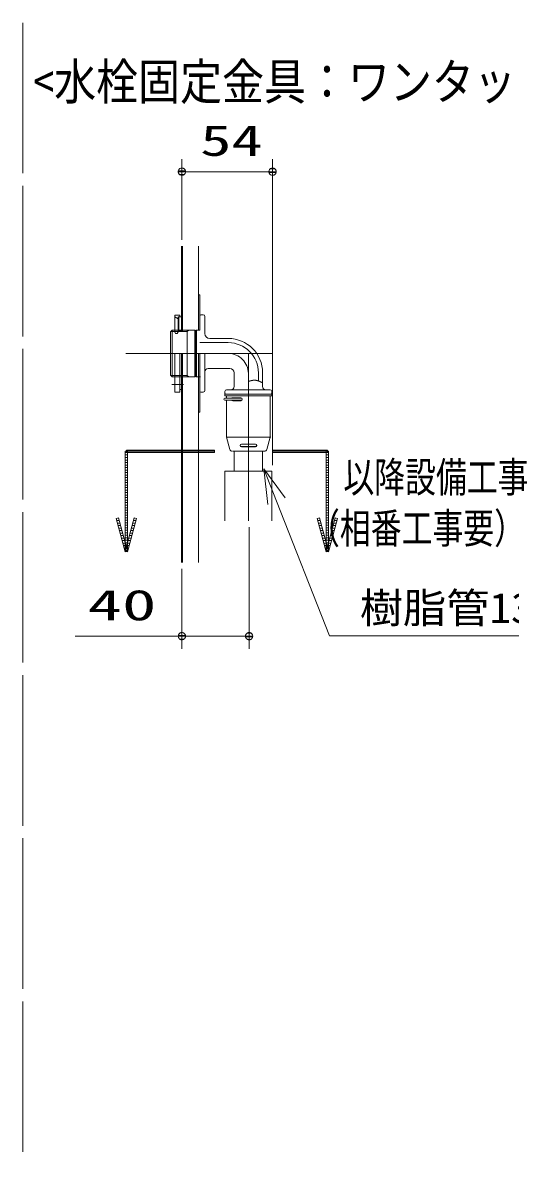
# Model space of a CAD drawing. Units: millimetres on the paper. Extents: x -305 to 305, y -152 to 152.
# Drawn here: x -88.3 to -49.5, y -48.3 to 42.5 of the extents above; entities that cross this region are included whole.
import ezdxf
from ezdxf.enums import TextEntityAlignment as Align

# ---------------------------------------------------------------- set-up
doc = ezdxf.new("R2010")
doc.units = ezdxf.units.MM
doc.linetypes.add('LONG_CHAIN', pattern=[21, 18, -1, 1, -1])
doc.linetypes.add('LONG_DASHED2', pattern=[13, 12, -1])
doc.layers.add('0-1_RV', color=7, linetype='Continuous', lineweight=9)
doc.layers.add('0-2_0', color=7, linetype='Continuous', lineweight=9)
doc.styles.add('ＭＳ ゴシック', font='')
doc.styles.get('ＭＳ ゴシック').set_extended_font_data('MS Gothic')

# ---------------------------------------------------------------- blocks, each defined once
blk = doc.blocks.new('_DOTSMALL')
at = {"layer": '0-2_0'}
for p, q in [((0.0746, 0.1), (-0.0746, 0.1)), ((0.1223, -0.0248), (-0.1223, -0.0248))]:
    blk.add_line(p, q, dxfattribs=at)
for points in [[(0.125, 0), (0.124, 0.0157), (0.1211, 0.0311), (0.1162, 0.046), (0.1095, 0.0602), (0.1011, 0.0735), (0.0911, 0.0856), (0.0797, 0.0963), (0.067, 0.1055), (0.0532, 0.1131), (0.0386, 0.1189), (0.0234, 0.1228), (0.0078, 0.1248), (-0.0078, 0.1248), (-0.0234, 0.1228), (-0.0386, 0.1189), (-0.0532, 0.1131), (-0.067, 0.1055), (-0.0797, 0.0963), (-0.0911, 0.0856), (-0.1011, 0.0735), (-0.1095, 0.0602), (-0.1162, 0.046), (-0.1211, 0.0311), (-0.124, 0.0157), (-0.125, 0), (0, 0)], [(-0.125, 0), (-0.124, -0.0157), (-0.1211, -0.0311), (-0.1162, -0.046), (-0.1095, -0.0602), (-0.1011, -0.0735), (-0.0911, -0.0856), (-0.0797, -0.0963), (-0.067, -0.1055), (-0.0532, -0.1131), (-0.0386, -0.1189), (-0.0234, -0.1228), (-0.0078, -0.1248), (0.0078, -0.1248), (0.0234, -0.1228), (0.0386, -0.1189), (0.0532, -0.1131), (0.067, -0.1055), (0.0797, -0.0963), (0.0911, -0.0856), (0.1011, -0.0735), (0.1095, -0.0602), (0.1162, -0.046), (0.1211, -0.0311), (0.124, -0.0157), (0.125, 0), (0, 0)]]:
    blk.add_lwpolyline(points, close=True, dxfattribs=at)
blk = doc.blocks.new('_OPEN30')
at = {"layer": '0-2_0'}
blk.add_line((0, 0), (-1, 0), dxfattribs=at)
blk.add_lwpolyline([(-1, 0.2679), (0, 0), (-1, -0.2679)], dxfattribs=at)

msp = doc.modelspace()

# ---------------------------------------------------------------- linework, layer by layer
at = {"layer": '0-1_RV', "linetype": 'LONG_DASHED2'}
msp.add_line((-88.309, 42.475), (-88.309, -48.269), dxfattribs=at)
at = {"layer": '0-1_RV'}
for p, q in [((-75.626, 25.17), (-75.626, 31.606)), ((-68.399, 7.224), (-68.399, 31.606)), ((-75.626, 30.606), (-68.399, 30.606)), ((-75.659, 24.67), (-75.659, 17.844)), ((-75.566, 24.67), (-75.566, 17.844)), ((-74.299, 24.67), (-74.299, 17.977)), ((-74.299, 20.777), (-74.193, 20.777)), ((-74.193, 20.777), (-74.193, 17.977)), ((-76.193, 19.177), (-76.193, 17.844)), ((-76.193, 19.177), (-75.793, 19.177)), ((-75.793, 19.177), (-75.793, 19.044)), ((-74.126, 19.198), (-73.926, 19.198)), ((-73.793, 17.711), (-73.793, 19.064)), ((-75.926, 18.877), (-76.193, 19.044)), ((-75.926, 19.044), (-75.926, 17.844)), ((-75.926, 19.044), (-75.659, 19.044)), ((-75.859, 19.044), (-75.859, 17.977)), ((-76.399, 17.977), (-76.533, 17.844)), ((-76.533, 14.377), (-76.533, 17.844)), ((-75.199, 17.869), (-76.508, 17.869)), ((-76.399, 14.244), (-76.399, 17.977)), ((-74.599, 17.977), (-76.399, 17.977)), ((-76.193, 17.844), (-76.126, 17.711)), ((-76.126, 17.711), (-75.993, 17.711)), ((-75.993, 17.711), (-75.926, 17.844)), ((-75.926, 17.911), (-75.659, 17.911)), ((-75.199, 14.244), (-75.199, 17.977)), ((-75.199, 17.869), (-75.012, 17.977)), ((-74.599, 17.977), (-74.599, 14.244)), ((-74.533, 17.911), (-74.599, 17.977)), ((-74.533, 17.911), (-74.466, 17.977)), ((-74.533, 14.311), (-74.533, 17.911)), ((-74.466, 17.977), (-74.466, 14.244)), ((-74.193, 17.977), (-74.466, 17.977)), ((-73.393, 17.311), (-71.926, 17.311)), ((-74.193, 16.977), (-71.926, 16.977)), ((-76.193, 16.111), (-76.193, 13.044)), ((-75.793, 16.111), (-75.793, 13.044)), ((-75.659, 16.111), (-75.659, -0.551)), ((-75.566, 16.111), (-75.566, -0.551)), ((-74.299, 16.111), (-74.299, -0.551)), ((-74.193, 16.111), (-74.193, 11.444)), ((-73.793, 13.177), (-73.793, 16.111)), ((-73.526, 14.911), (-71.793, 14.911)), ((-71.459, 13.484), (-71.459, 14.577)), ((-69.526, 13.928), (-69.526, 14.577)), ((-69.193, 13.484), (-69.193, 14.577)), ((-76.399, 14.244), (-76.533, 14.377)), ((-75.199, 14.352), (-76.508, 14.352)), ((-74.599, 14.244), (-76.399, 14.244)), ((-75.199, 14.352), (-75.012, 14.244)), ((-74.533, 14.311), (-74.599, 14.244)), ((-74.533, 14.311), (-74.466, 14.244)), ((-74.133, 14.244), (-74.466, 14.244)), ((-76.193, 13.044), (-75.793, 13.044)), ((-75.793, 13.244), (-75.659, 13.244)), ((-74.126, 13.044), (-73.926, 13.044)), ((-72.193, 12.924), (-72.193, 13.084)), ((-72.193, 12.924), (-72.153, 12.884)), ((-72.193, 12.751), (-72.193, 12.884)), ((-72.193, 12.884), (-68.459, 12.884)), ((-72.193, 12.751), (-68.459, 12.751)), ((-72.059, 13.217), (-68.593, 13.217)), ((-68.459, 12.924), (-68.499, 12.884)), ((-68.459, 12.924), (-68.459, 13.084)), ((-68.459, 12.751), (-68.459, 12.884)), ((-70.856, 12.544), (-72.206, 12.544)), ((-70.856, 12.384), (-72.206, 12.384)), ((-72.059, 12.544), (-72.059, 12.684)), ((-72.059, 9.453), (-72.059, 12.384)), ((-70.936, 12.577), (-71.563, 12.577)), ((-70.936, 12.351), (-71.563, 12.351)), ((-68.593, 9.453), (-68.593, 12.684)), ((-74.299, 11.444), (-74.193, 11.444)), ((-71.796, 8.472), (-72.059, 9.453)), ((-72.059, 9.453), (-68.533, 9.453)), ((-68.855, 8.472), (-68.593, 9.453)), ((-79.96, 8.224), (-80.14, 8.224)), ((-73.033, 8.334), (-80.05, 8.334)), ((-73.033, 8.334), (-80.05, 8.334)), ((-71.543, 8.324), (-70.266, 8.324)), ((-71.459, 6.724), (-71.459, 8.324)), ((-69.769, 8.897), (-70.883, 8.897)), ((-69.769, 8.713), (-70.883, 8.713)), ((-69.769, 8.678), (-70.883, 8.678)), ((-68.989, 8.324), (-70.266, 8.324)), ((-69.193, 6.724), (-69.193, 8.324)), ((-64.03, 8.334), (-68.415, 8.334)), ((-64.03, 8.334), (-68.415, 8.334)), ((-63.94, 8.224), (-64.12, 8.224)), ((-79.96, 8.024), (-80.14, 8.024)), ((-79.96, 7.824), (-80.14, 7.824)), ((-79.96, 7.624), (-80.14, 7.624)), ((-79.96, 7.424), (-80.14, 7.424)), ((-63.94, 8.024), (-64.12, 8.024)), ((-63.94, 7.824), (-64.12, 7.824)), ((-63.94, 7.624), (-64.12, 7.624)), ((-63.94, 7.424), (-64.12, 7.424)), ((-79.96, 7.224), (-80.14, 7.224)), ((-79.96, 7.024), (-80.14, 7.024)), ((-79.96, 6.824), (-80.14, 6.824)), ((-79.96, 6.624), (-80.14, 6.624)), ((-79.96, 6.424), (-80.14, 6.424)), ((-72.193, 2.777), (-72.193, 6.724)), ((-72.193, 6.724), (-68.459, 6.724)), ((-68.459, 2.777), (-68.459, 6.724)), ((-63.94, 7.224), (-64.12, 7.224)), ((-63.94, 7.024), (-64.12, 7.024)), ((-63.94, 6.824), (-64.12, 6.824)), ((-63.94, 6.624), (-64.12, 6.624)), ((-63.94, 6.424), (-64.12, 6.424)), ((-79.96, 6.224), (-80.14, 6.224)), ((-79.96, 6.024), (-80.14, 6.024)), ((-79.96, 5.824), (-80.14, 5.824)), ((-79.96, 5.624), (-80.14, 5.624)), ((-63.94, 6.224), (-64.12, 6.224)), ((-63.94, 6.024), (-64.12, 6.024)), ((-63.94, 5.824), (-64.12, 5.824)), ((-63.94, 5.624), (-64.12, 5.624)), ((-79.96, 5.424), (-80.14, 5.424)), ((-79.96, 5.224), (-80.14, 5.224)), ((-79.96, 5.024), (-80.14, 5.024)), ((-79.96, 4.824), (-80.14, 4.824)), ((-79.96, 4.624), (-80.14, 4.624)), ((-63.94, 5.424), (-64.12, 5.424)), ((-63.94, 5.224), (-64.12, 5.224)), ((-63.94, 5.024), (-64.12, 5.024)), ((-63.94, 4.824), (-64.12, 4.824)), ((-63.94, 4.624), (-64.12, 4.624)), ((-79.96, 4.424), (-80.14, 4.424)), ((-79.96, 4.224), (-80.14, 4.224)), ((-79.96, 4.024), (-80.14, 4.024)), ((-79.96, 3.824), (-80.14, 3.824)), ((-63.94, 4.424), (-64.12, 4.424)), ((-63.94, 4.224), (-64.12, 4.224)), ((-63.94, 4.024), (-64.12, 4.024)), ((-63.94, 3.824), (-64.12, 3.824)), ((-80.621, 2.801), (-80.807, 2.801)), ((-80.675, 3.001), (-80.728, 3.001)), ((-80.675, 3.001), (-80.728, 3.001)), ((-79.96, 3.624), (-80.14, 3.624)), ((-79.96, 3.424), (-80.14, 3.424)), ((-79.96, 3.224), (-80.14, 3.224)), ((-79.96, 3.024), (-80.14, 3.024)), ((-79.96, 2.824), (-80.14, 2.824)), ((-79.294, 2.801), (-79.48, 2.801)), ((-79.373, 3.001), (-79.426, 3.001)), ((-79.373, 3.001), (-79.426, 3.001)), ((-64.601, 2.801), (-64.787, 2.801)), ((-64.654, 3.001), (-64.707, 3.001)), ((-64.654, 3.001), (-64.707, 3.001)), ((-63.94, 3.624), (-64.12, 3.624)), ((-63.94, 3.424), (-64.12, 3.424)), ((-63.94, 3.224), (-64.12, 3.224)), ((-63.94, 3.024), (-64.12, 3.024)), ((-63.94, 2.824), (-64.12, 2.824)), ((-63.273, 2.801), (-63.46, 2.801)), ((-63.353, 3.001), (-63.406, 3.001)), ((-63.353, 3.001), (-63.406, 3.001)), ((-80.567, 2.601), (-80.754, 2.601)), ((-80.514, 2.401), (-80.7, 2.401)), ((-80.46, 2.201), (-80.647, 2.201)), ((-80.407, 2.001), (-80.593, 2.001)), ((-79.96, 2.624), (-80.14, 2.624)), ((-79.96, 2.424), (-80.14, 2.424)), ((-79.96, 2.224), (-80.14, 2.224)), ((-79.96, 2.024), (-80.14, 2.024)), ((-79.96, 1.824), (-80.14, 1.824)), ((-79.508, 2.001), (-79.694, 2.001)), ((-79.454, 2.201), (-79.641, 2.201)), ((-79.401, 2.401), (-79.587, 2.401)), ((-79.347, 2.601), (-79.534, 2.601)), ((-70.266, 2.277), (-70.266, -7.419)), ((-64.547, 2.601), (-64.733, 2.601)), ((-64.493, 2.401), (-64.68, 2.401)), ((-64.44, 2.201), (-64.626, 2.201)), ((-64.386, 2.001), (-64.573, 2.001)), ((-63.94, 2.624), (-64.12, 2.624)), ((-63.94, 2.424), (-64.12, 2.424)), ((-63.94, 2.224), (-64.12, 2.224)), ((-63.94, 2.024), (-64.12, 2.024)), ((-63.94, 1.824), (-64.12, 1.824)), ((-63.488, 2.001), (-63.674, 2.001)), ((-63.434, 2.201), (-63.62, 2.201)), ((-63.381, 2.401), (-63.567, 2.401)), ((-63.327, 2.601), (-63.513, 2.601)), ((-80.353, 1.801), (-80.539, 1.801)), ((-80.299, 1.601), (-80.486, 1.601)), ((-80.246, 1.401), (-80.432, 1.401)), ((-80.192, 1.201), (-80.379, 1.201)), ((-80.139, 1.001), (-80.325, 1.001)), ((-79.96, 1.624), (-80.14, 1.624)), ((-79.96, 1.424), (-80.14, 1.424)), ((-79.96, 1.224), (-80.14, 1.224)), ((-79.96, 1.024), (-80.14, 1.024)), ((-79.776, 1.001), (-79.962, 1.001)), ((-79.722, 1.201), (-79.909, 1.201)), ((-79.669, 1.401), (-79.855, 1.401)), ((-79.615, 1.601), (-79.802, 1.601)), ((-79.562, 1.801), (-79.748, 1.801)), ((-64.333, 1.801), (-64.519, 1.801)), ((-64.279, 1.601), (-64.465, 1.601)), ((-64.225, 1.401), (-64.412, 1.401)), ((-64.172, 1.201), (-64.358, 1.201)), ((-64.118, 1.001), (-64.305, 1.001)), ((-63.94, 1.624), (-64.12, 1.624)), ((-63.94, 1.424), (-64.12, 1.424)), ((-63.94, 1.224), (-64.12, 1.224)), ((-63.94, 1.024), (-64.12, 1.024)), ((-63.756, 1.001), (-63.942, 1.001)), ((-63.702, 1.201), (-63.888, 1.201)), ((-63.648, 1.401), (-63.835, 1.401)), ((-63.595, 1.601), (-63.781, 1.601)), ((-63.541, 1.801), (-63.728, 1.801)), ((-80.085, 0.801), (-80.271, 0.801)), ((-80.031, 0.601), (-80.218, 0.601)), ((-79.978, 0.401), (-80.164, 0.401)), ((-79.96, 0.824), (-80.14, 0.824)), ((-79.96, 0.624), (-80.14, 0.624)), ((-79.96, 0.424), (-80.14, 0.424)), ((-79.937, 0.401), (-80.123, 0.401)), ((-79.883, 0.601), (-80.07, 0.601)), ((-79.83, 0.801), (-80.016, 0.801)), ((-64.065, 0.801), (-64.251, 0.801)), ((-64.011, 0.601), (-64.197, 0.601)), ((-63.958, 0.401), (-64.144, 0.401)), ((-63.94, 0.824), (-64.12, 0.824)), ((-63.94, 0.624), (-64.12, 0.624)), ((-63.94, 0.424), (-64.12, 0.424)), ((-63.916, 0.401), (-64.103, 0.401)), ((-63.863, 0.601), (-64.049, 0.601)), ((-63.809, 0.801), (-63.996, 0.801)), ((-75.626, -1.051), (-75.626, -7.419)), ((-75.626, -6.419), (-84.137, -6.419)), ((-70.266, -6.419), (-75.626, -6.419)), ((-73.306, -6.419), (-70.986, -6.419))]:
    msp.add_line(p, q, dxfattribs=at)
at = {"layer": '0-1_RV', "linetype": 'LONG_CHAIN'}
for p, q in [((-80.094, 16.111), (-74.073, 16.111)), ((-77.555, 16.111), (-71.926, 16.111)), ((-77.555, 16.111), (-71.926, 16.111)), ((-77.555, 16.111), (-71.926, 16.111)), ((-76.559, 16.111), (-68.365, 16.111)), ((-70.326, 16.111), (-70.326, 2.777)), ((-70.326, 16.111), (-70.326, 2.777)), ((-76.426, 13.644), (-75.493, 13.644)), ((-76.426, 13.644), (-75.493, 13.644)), ((-70.326, 7.823), (-70.326, 14.511)), ((-70.326, 7.823), (-70.326, 14.511)), ((-70.326, 7.823), (-70.326, 14.511))]:
    msp.add_line(p, q, dxfattribs=at)
at = {"layer": '0-1_RV'}
for points in [[(-70.326, 13.884), (-70.321, 13.885), (-70.316, 13.887), (-70.311, 13.889), (-70.306, 13.89), (-70.301, 13.892), (-70.297, 13.893), (-70.292, 13.895), (-70.287, 13.897), (-70.282, 13.898), (-70.277, 13.9), (-70.272, 13.901), (-70.267, 13.903), (-70.262, 13.904), (-70.257, 13.906), (-70.252, 13.907), (-70.247, 13.909), (-70.242, 13.911), (-70.237, 13.912), (-70.232, 13.914), (-70.228, 13.915), (-70.223, 13.917), (-70.218, 13.918), (-70.213, 13.919), (-70.208, 13.921), (-70.203, 13.922), (-70.198, 13.924), (-70.193, 13.925), (-70.188, 13.927), (-70.183, 13.928), (-70.178, 13.93), (-70.173, 13.931), (-70.168, 13.932), (-70.163, 13.934), (-70.158, 13.935), (-70.153, 13.936), (-70.148, 13.938), (-70.143, 13.939), (-70.138, 13.94), (-70.133, 13.942)], [(-70.133, 13.942), (-70.128, 13.943), (-70.123, 13.944), (-70.118, 13.945), (-70.113, 13.947), (-70.108, 13.948), (-70.103, 13.949), (-70.098, 13.95), (-70.093, 13.951), (-70.088, 13.953), (-70.083, 13.954), (-70.078, 13.955), (-70.073, 13.956), (-70.068, 13.957), (-70.063, 13.958), (-70.058, 13.959), (-70.053, 13.96), (-70.047, 13.961), (-70.042, 13.962), (-70.037, 13.963), (-70.032, 13.964), (-70.027, 13.965), (-70.022, 13.966), (-70.017, 13.967), (-70.012, 13.968), (-70.007, 13.969), (-70.002, 13.969), (-69.997, 13.97), (-69.992, 13.971), (-69.986, 13.972), (-69.981, 13.973), (-69.976, 13.973), (-69.971, 13.974), (-69.966, 13.975), (-69.961, 13.975), (-69.956, 13.976), (-69.951, 13.977), (-69.945, 13.977), (-69.94, 13.978), (-69.935, 13.978)], [(-69.935, 13.978), (-69.93, 13.979), (-69.925, 13.979), (-69.92, 13.98), (-69.915, 13.98), (-69.909, 13.981), (-69.904, 13.981), (-69.899, 13.981), (-69.894, 13.982), (-69.889, 13.982), (-69.884, 13.982), (-69.879, 13.983), (-69.873, 13.983), (-69.868, 13.983), (-69.863, 13.983), (-69.858, 13.983), (-69.853, 13.983), (-69.848, 13.983), (-69.842, 13.983), (-69.837, 13.983), (-69.832, 13.983), (-69.827, 13.983), (-69.822, 13.983), (-69.817, 13.983), (-69.811, 13.983), (-69.806, 13.983), (-69.801, 13.983), (-69.796, 13.982), (-69.791, 13.982), (-69.786, 13.982), (-69.78, 13.981), (-69.775, 13.981), (-69.77, 13.981), (-69.765, 13.98), (-69.76, 13.98), (-69.755, 13.979), (-69.75, 13.979), (-69.744, 13.978), (-69.739, 13.977), (-69.734, 13.977)], [(-69.734, 13.977), (-69.729, 13.976), (-69.724, 13.976), (-69.719, 13.975), (-69.714, 13.974), (-69.709, 13.973), (-69.703, 13.973), (-69.698, 13.972), (-69.693, 13.971), (-69.688, 13.97), (-69.683, 13.969), (-69.678, 13.968), (-69.673, 13.967), (-69.668, 13.966), (-69.663, 13.965), (-69.658, 13.964), (-69.653, 13.963), (-69.648, 13.962), (-69.643, 13.961), (-69.637, 13.96), (-69.632, 13.959), (-69.627, 13.958), (-69.622, 13.956), (-69.617, 13.955), (-69.612, 13.954), (-69.607, 13.953), (-69.602, 13.951), (-69.597, 13.95), (-69.592, 13.949), (-69.587, 13.947), (-69.582, 13.946), (-69.577, 13.945), (-69.572, 13.943), (-69.567, 13.942), (-69.563, 13.94), (-69.558, 13.939), (-69.553, 13.937), (-69.548, 13.936), (-69.543, 13.934), (-69.538, 13.933)], [(-69.538, 13.933), (-69.533, 13.931), (-69.528, 13.929), (-69.523, 13.928), (-69.518, 13.926), (-69.513, 13.924), (-69.508, 13.923), (-69.504, 13.921), (-69.499, 13.919), (-69.494, 13.918), (-69.489, 13.916), (-69.484, 13.914), (-69.479, 13.912), (-69.475, 13.91), (-69.47, 13.909), (-69.465, 13.907), (-69.46, 13.905), (-69.455, 13.903), (-69.45, 13.901), (-69.446, 13.899), (-69.441, 13.897), (-69.436, 13.895), (-69.431, 13.893), (-69.427, 13.891), (-69.422, 13.889), (-69.417, 13.887), (-69.412, 13.885), (-69.408, 13.883), (-69.403, 13.881), (-69.398, 13.879), (-69.393, 13.877), (-69.389, 13.875), (-69.384, 13.872), (-69.379, 13.87), (-69.375, 13.868), (-69.37, 13.866), (-69.365, 13.864), (-69.361, 13.862), (-69.356, 13.859), (-69.351, 13.857)], [(-69.351, 13.857), (-69.347, 13.855), (-69.342, 13.853), (-69.337, 13.85), (-69.333, 13.848), (-69.328, 13.846), (-69.324, 13.843), (-69.319, 13.841), (-69.314, 13.839), (-69.31, 13.836), (-69.305, 13.834), (-69.301, 13.831), (-69.296, 13.829), (-69.291, 13.827), (-69.287, 13.824), (-69.282, 13.822), (-69.278, 13.819), (-69.273, 13.817), (-69.269, 13.814), (-69.264, 13.812), (-69.26, 13.809), (-69.255, 13.807), (-69.251, 13.804), (-69.246, 13.802), (-69.242, 13.799), (-69.237, 13.797), (-69.233, 13.794), (-69.228, 13.792), (-69.224, 13.789), (-69.219, 13.786), (-69.215, 13.784), (-69.21, 13.781), (-69.206, 13.778), (-69.201, 13.776), (-69.197, 13.773), (-69.193, 13.77)], [(-48.052, -6.402), (-63.859, -6.402), (-68.078, 4.339)]]:
    msp.add_lwpolyline(points, dxfattribs=at)
for points in [[(-80.14, 8.324), (-80.14, 0.324), (-79.96, 0.324), (-79.96, 8.324)], [(-80.05, 8.234), (-73.033, 8.234), (-73.033, 8.414), (-80.05, 8.414)], [(-68.415, 8.234), (-64.03, 8.234), (-64.03, 8.414), (-68.415, 8.414)], [(-64.12, 8.324), (-64.12, 0.324), (-63.94, 0.324), (-63.94, 8.324)], [(-80.852, 2.967), (-80.137, 0.301), (-79.964, 0.347), (-80.678, 3.014)], [(-79.423, 3.014), (-80.137, 0.347), (-79.964, 0.301), (-79.249, 2.967)], [(-64.832, 2.967), (-64.117, 0.301), (-63.943, 0.347), (-64.658, 3.014)], [(-63.403, 3.014), (-64.117, 0.347), (-63.943, 0.301), (-63.229, 2.967)]]:
    msp.add_lwpolyline(points, close=True, dxfattribs=at)
for centre, radius, start, end in [((-74.126, 19.131), 0.0667, 90, 180), ((-74.126, 19.131), 0.0667, 90, 180), ((-73.926, 19.064), 0.133, 0, 90), ((-73.393, 17.711), 0.4, 180, 270), ((-71.926, 14.577), 2.733, 0, 90), ((-71.926, 14.577), 2.4, 0, 90), ((-73.526, 14.644), 0.267, 90, 180), ((-71.793, 14.577), 0.333, 0, 90), ((-74.126, 13.111), 0.0667, 180, 270), ((-73.926, 13.177), 0.133, 270, 0), ((-72.059, 13.084), 0.133, 90, 180), ((-72.126, 12.684), 0.0667, 0, 90), ((-72.126, 12.684), 0.0667, 0, 90), ((-71.726, 13.484), 0.267, 270, 0), ((-68.926, 13.484), 0.267, 180, 270), ((-68.593, 13.084), 0.133, 0, 90), ((-68.526, 12.684), 0.0667, 90, 180), ((-72.206, 12.464), 0.08, 90, 270), ((-71.563, 12.464), 0.113, 90, 135.09913), ((-71.563, 12.464), 0.113, 90, 135.09913), ((-71.563, 12.464), 0.113, 224.90087, 270), ((-71.563, 12.464), 0.113, 224.90087, 270), ((-71.491, 12.464), 0.113, 90, 135.09913), ((-71.491, 12.464), 0.113, 90, 135.09913), ((-71.491, 12.464), 0.113, 224.90087, 270), ((-71.491, 12.464), 0.113, 224.90087, 270), ((-70.936, 12.464), 0.113, 270, 90), ((-70.936, 12.464), 0.113, 270, 90), ((-71.603, 8.524), 0.2, 195, 270.00006), ((-70.883, 8.788), 0.11, 90, 270), ((-70.883, 8.788), 0.11, 90, 270), ((-70.883, 8.822), 0.11, 189.06862, 270), ((-70.883, 8.822), 0.11, 189.06862, 270), ((-69.769, 8.788), 0.11, 270, 90), ((-69.769, 8.788), 0.11, 270, 90), ((-69.769, 8.822), 0.11, 270, 350.93138), ((-69.769, 8.822), 0.11, 270, 350.93138), ((-69.049, 8.524), 0.2, 269.99994, 345)]:
    msp.add_arc(centre, radius, start, end, dxfattribs=at)
at = {"layer": '0-1_RV', "linetype": 'LONG_CHAIN'}
msp.add_arc((-71.926, 14.511), 1.6, 0, 90, dxfattribs=at)

# ---------------------------------------------------------------- block references
at = {"layer": '0-1_RV'}
for name, p, xscale, yscale, rotation in [('_DOTSMALL', (-75.626, 30.606), 2.32, 2.32, 180), ('_OPEN30', (-69.091, 6.917), 2.77, 2.77, 111.44887), ('_DOTSMALL', (-75.626, -6.419), 2.32, 2.32, 180)]:
    msp.add_blockref(name, p, dxfattribs=dict(at, xscale=xscale, yscale=yscale, rotation=rotation))
at = {"layer": '0-1_RV', "xscale": 2.32, "yscale": 2.32}
for p in [(-68.399, 30.606), (-70.266, -6.419)]:
    msp.add_blockref('_DOTSMALL', p, dxfattribs=at)

# ---------------------------------------------------------------- texts
at = {"layer": '0-1_RV', "style": 'ＭＳ ゴシック'}
for s, height, width, p in [('<水栓固定金具：ワンタッチ>', 2.886, 0.85, (-87.477, 35.473)), ('54', 2.441, 1.5, (-74.165, 31.136)), ('以降設備工事', 2.405, 0.75, (-62.755, 4.332)), ('（相番工事要）', 2.405, 0.75, (-65.494, 0.26)), ('樹脂管13A', 2.405, 1.05, (-61.443, -6.092)), ('40', 2.441, 1.65, (-83.137, -5.889))]:
    msp.add_text(s, height=height, dxfattribs=dict(at, width=width)).set_placement(p, align=Align.BOTTOM_LEFT)

doc.saveas('drawing.dxf')
